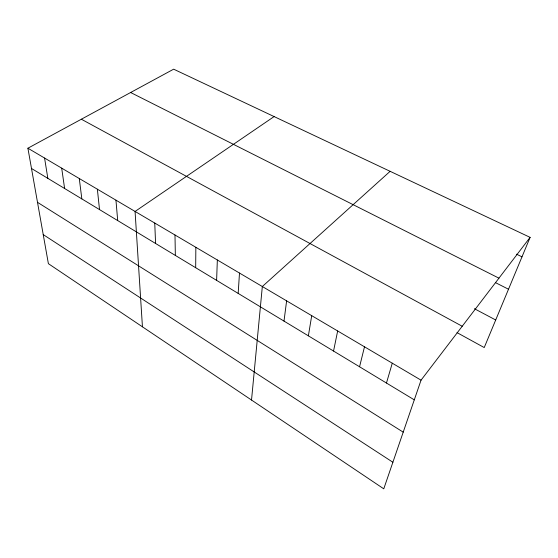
<?xml version="1.0" encoding="UTF-8"?>
<svg xmlns="http://www.w3.org/2000/svg" width="558" height="558" viewBox="0 0 558 558"><rect width="100%" height="100%" fill="white"/><g stroke="black" fill="none" stroke-linecap="round" stroke-linejoin="round"><path stroke-width="0.84" d="M195.684 267.714L195.851 247.306M216.616 280.374L217.341 259.979M238.175 293.403L239.487 273.05M251.525 400.044L262.33 286.526L390.126 171.32M284.001 321.101L286.617 300.853M308.379 335.832L311.713 315.661M333.551 351.052L337.66 330.971M359.561 366.773L364.5 346.804M386.464 383.032L392.274 363.195M530.1 237.366L421.046 380.165L383.771 488.822L48.386 263.676L27.9 148.212L173.65 69.178L530.1 237.366L484.225 347.564L457.016 332.624M274.104 116.58L135.071 211.447L142.443 326.821M516.506 254.183L521.995 256.84M130.628 92.509L498.943 278.163M495.392 282.585L508.505 289.239M474.405 308.714L495.699 319.985M81.363 119.224L462.219 326.256M27.9 148.212L421.046 380.165M31.492 168.474L414.287 399.856M37.498 202.324L403.211 432.143M43.224 234.604L392.888 462.254M44.57 158.047L47.835 178.351M61.694 168.153L64.609 188.492M79.285 178.532L81.831 198.899M97.364 189.197L99.519 209.592M115.952 200.162L117.696 220.577M154.747 223.054L155.584 243.483M174.996 235.002L175.345 255.424"/></g></svg>
